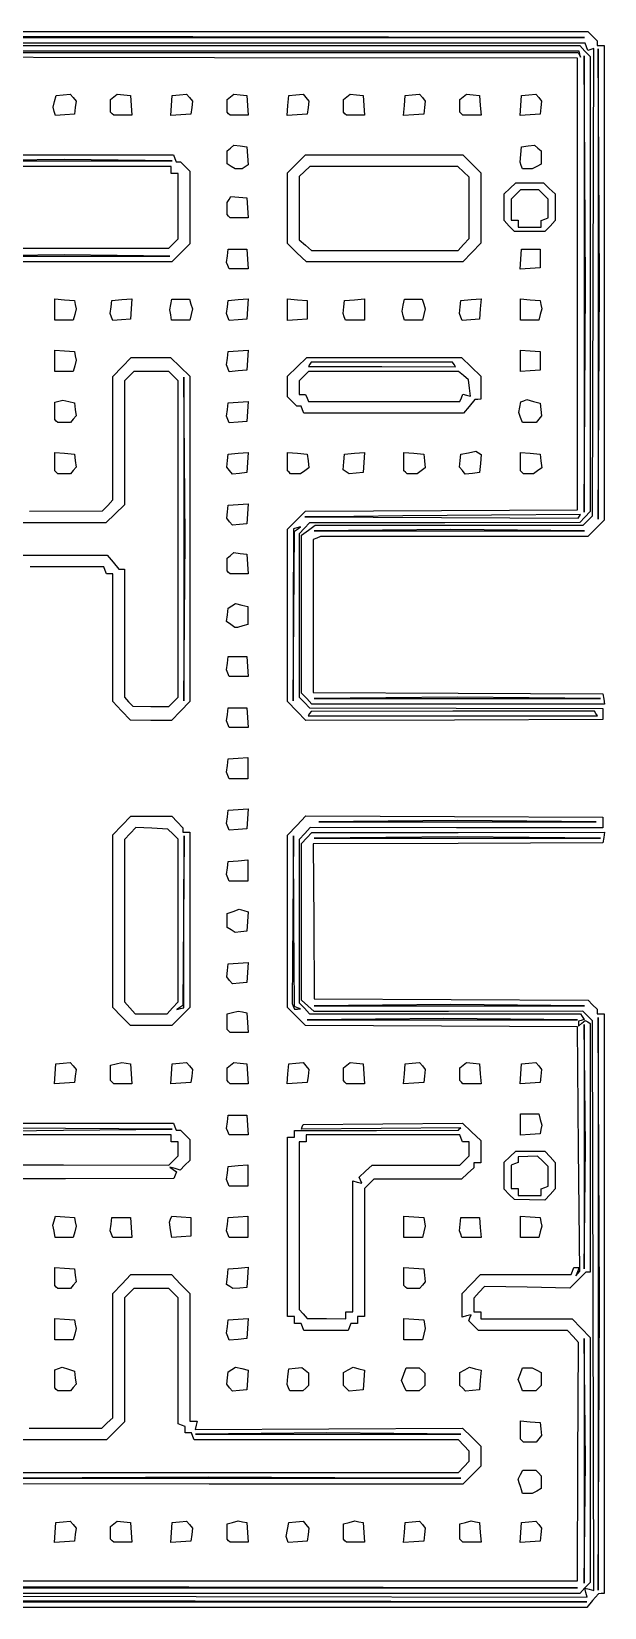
# Model space of a CAD drawing. Extents: x 115 to 632, y 16 to 524.
# Drawn here: x 448 to 632, y 16 to 524 of the extents above; entities that cross this region are included whole.
import ezdxf

# ---------------------------------------------------------------- set-up
doc = ezdxf.new("R2010")
doc.units = 0
doc.layers.add('Image', color=7, linetype='CONTINUOUS')

msp = doc.modelspace()

# ---------------------------------------------------------------- linework, layer by layer
at = {"layer": 'Image', "color": 7}
for points in [[(373.875, 523.5), (627, 523.5), (628.5, 522), (630, 520.5), (630, 519.75), (630, 519), (631.125, 519), (632.25, 519), (632.25, 442.524998), (632.25, 366.050003), (629.600003, 363.399997), (626.949997, 360.75), (583.911337, 360.75), (540.872678, 360.75), (539.686343, 360.294758), (538.5, 359.839515), (538.5, 335.175435), (538.5, 310.511355), (585.1875, 310.318177), (631.875, 310.125), (632.114663, 308.4375), (632.354325, 306.75), (585.239663, 306.762975), (538.125, 306.77595), (536.4375, 308.556202), (534.75, 310.336455), (534.75, 335.777205), (534.75, 361.217947), (536.969632, 362.858992), (539.189258, 364.500037), (582.344632, 364.500037), (625.5, 364.500037), (626.992875, 365.992912), (628.48575, 367.485788), (628.680375, 442.772483), (628.875, 518.059173), (627.943823, 517.70179), (627.012645, 517.344406), (626.55108, 518.547222), (626.089515, 519.75), (374.169758, 519.75)], [(387.702922, 519), (506.038965, 518.98704), (624.375, 518.97408), (626.0625, 517.193827), (627.75, 515.413574), (627.75, 442.124992), (627.75, 368.83641), (626.0625, 367.056157), (624.375, 365.275905), (580.875, 365.25003), (537.375, 365.224155), (535.6875, 363.443902), (534, 361.66365), (534, 335.331855), (534, 309.000067), (535.687328, 307.312567), (537.374662, 305.625067), (584.624828, 305.497635), (631.875, 305.370202), (631.875, 303.622635), (631.875, 301.875067), (584.009055, 301.681995), (536.143102, 301.48893), (533.196555, 304.555695), (530.25, 307.6224), (530.25, 335.399437), (530.25, 363.176468), (533.15568, 366.082155), (536.06136, 368.987835), (579.84318, 369.181417), (623.625, 369.375), (623.625, 442.125), (623.625, 514.875), (506.733158, 515.064856), (389.841315, 515.254711)], [(423.375, 483.724085), (458.461035, 483.737042), (493.547078, 483.75), (493.978777, 482.625), (494.410485, 481.5), (495.080242, 481.5), (495.75, 481.5), (497.25, 480), (498.75, 478.5), (498.75, 466.786765), (498.75, 455.073532), (495.838237, 452.161763), (492.926467, 449.25), (458.150737, 449.26365), (423.375, 449.2773)], [(424.531583, 453.718417), (458.25, 453.718417), (491.968417, 453.718417), (493.484213, 455.234213), (495, 456.75), (495, 467.25), (495, 477.75), (493.875, 477.75), (492.75, 477.75), (492.75, 478.875), (492.75, 480), (458.601465, 480), (424.452922, 480)], [(447.099263, 369.012975), (470.625, 369.02595), (472.3125, 370.806203), (474, 372.586455), (474, 392.48205), (474, 412.377637), (476.9412, 415.438837), (479.8824, 418.500038), (486.225765, 418.500038), (492.56913, 418.500038), (495.659565, 415.50087), (498.75, 412.501703), (498.75, 360.06207), (498.75, 307.622438), (495.8088, 304.561238), (492.8676, 301.500038), (486.2463, 301.538138), (479.625, 301.576238), (476.8125, 304.607558), (476.8125, 304.607483), (474, 307.63881), (474, 328.194405), (474, 348.75), (472.955242, 348.75), (471.910485, 348.75), (471.478777, 349.875), (471.047078, 351), (447.310305, 351)], [(424.874963, 354.775913), (448.535145, 354.762938), (472.195328, 354.749962), (474.035145, 352.531725), (475.874963, 350.31348), (476.812463, 350.281755), (477.749963, 350.25003), (477.749963, 329.62503), (477.749963, 309.00003), (479.062463, 307.562527), (480.374963, 306.125032), (486.187463, 306.062557), (491.999963, 306.000082), (493.499963, 307.500082), (493.5, 307.5), (495, 309), (495, 360), (495, 411), (493.5, 412.5), (492, 414), (486.375, 414), (480.75, 414), (479.25, 412.5), (477.75, 411), (477.75, 391.00887), (477.75, 371.017747), (474.718417, 368.13387), (471.686843, 365.25), (448.38663, 365.25), (425.086417, 365.25)], [(373.875, 24.375), (623.625, 24.375), (623.819287, 62.766533), (624.013575, 101.158073), (622.233285, 103.079033), (620.452995, 105), (606.101497, 105), (591.75, 105), (590.19201, 106.55799), (588.63402, 108.11598), (589.010895, 109.098097), (589.38777, 110.080222), (587.943885, 109.702635), (586.5, 109.325055), (586.5, 113.101328), (586.5, 116.8776), (589.4412, 119.9388), (592.3824, 123), (606.985958, 123), (621.589515, 123), (622.021223, 124.125), (622.452922, 125.25), (623.3067, 125.25), (624.160485, 125.25), (623.660805, 123.9375), (623.161132, 122.625), (623.768063, 123.375), (624.375, 124.125), (624, 163.5), (623.625, 202.875), (579.84318, 203.068582), (536.06136, 203.262165), (533.15568, 206.167845), (530.25, 209.073532), (530.25, 236.850563), (530.25, 264.6276), (533.196555, 267.694372), (536.143102, 270.761137), (584.009055, 270.568072), (631.875, 270.375), (631.875, 268.654448), (631.875, 266.933895), (584.725942, 266.983095), (537.576885, 267.032295), (535.788442, 265.10253), (534, 263.172772), (534, 236.879625), (534, 210.58647), (535.6875, 208.806218), (537.375, 207.025965), (581.018235, 207.01299), (624.661477, 207.000015), (625.213522, 206.10678), (625.765575, 205.213537), (624.882787, 204.919275), (624, 204.625013), (624, 203.84568), (624, 203.066348), (625.09215, 203.972753), (626.184292, 204.87915), (626.96715, 204.395318), (627.75, 203.911493), (627.75, 163.83075), (627.75, 123.750015), (627.024997, 123.750015), (626.300002, 123.750015), (623.75832, 121.20834), (621.216645, 118.666665), (607.466977, 118.915343), (593.71731, 119.16402), (591.983655, 117.293378), (590.25, 115.422735), (590.25, 113.211375), (590.25, 111.000015), (591.375, 111.000015), (592.5, 111.000015), (592.5, 109.875015), (592.5, 108.750015), (607.24113, 108.750015), (621.982252, 108.750015), (624.86613, 105.718432), (627.75, 102.686857), (627.75, 63.261645), (627.75, 23.836432), (626.0625, 22.05618), (624.375, 20.275928), (373.875, 20.275928)], [(374.693257, 19.5), (626.761522, 19.125), (626.38731, 20.555948), (626.013105, 21.986895), (627.444052, 21.61266), (628.875, 21.238425), (628.681605, 113.000108), (628.48821, 204.76179), (626.95938, 206.29062), (625.43055, 207.81945), (582.152775, 207.798), (538.875, 207.776475), (536.8125, 209.60226), (534.75, 211.428045), (534.75, 236.67081), (534.75, 261.913575), (536.4375, 263.693827), (538.125, 265.47408), (585.239662, 265.487055), (632.354325, 265.50003), (632.114662, 263.81253), (631.875, 262.12503), (585.177397, 261.931845), (538.479795, 261.738667), (538.677397, 236.806845), (538.875, 211.875), (582.971235, 211.653765), (627.067477, 211.432523), (628.533735, 209.966265), (630, 208.5), (630, 207.75), (630, 207), (631.125, 207), (632.25, 207), (632.25, 113.625), (632.25, 20.25), (631.3125, 20.2182), (630.375, 20.186475), (628.535183, 17.96823), (626.695365, 15.75), (373.910183, 15.775193)], [(422.952922, 171.75), (458.25, 171.75), (493.547078, 171.75), (493.978777, 170.625), (494.410485, 169.5), (495.080242, 169.5), (495.75, 169.5), (497.25, 168), (498.75, 166.5), (498.75, 163.125), (498.75, 159.75), (497.211637, 158.211637), (495.673275, 156.673275), (494.024137, 157.135762), (492.375, 157.598257), (493.42179, 156.874822), (494.468572, 156.151387), (494.043937, 155.044807), (493.619302, 153.938227), (458.735745, 153.882277), (423.852188, 153.826328)], [(446.993558, 73.5), (470.413583, 73.5), (472.193835, 75.1875), (473.974087, 76.875), (473.987062, 96.905917), (474.000037, 116.936843), (476.883907, 119.968417), (479.767785, 123), (486.317708, 123), (492.867638, 123), (495.808838, 119.9388), (498.750038, 116.8776), (498.750038, 96.3138), (498.750038, 75.75), (499.96251, 75.75), (501.174983, 75.75), (500.83161, 74.4375), (500.488238, 73.125), (543.57027, 73.324605), (586.652303, 73.524202), (589.57617, 70.600335), (592.500038, 67.676467), (592.500038, 64.5), (592.500038, 61.323533), (589.588275, 58.411763), (586.676467, 55.5), (505.025737, 55.525193), (423.375, 55.550385)], [(424.874963, 59.27595), (505.124963, 59.27595), (585.374963, 59.27595), (587.062463, 61.056202), (587.0625, 61.056165), (588.75, 62.836417), (588.75, 64.5), (588.75, 66.163583), (587.0625, 67.943835), (585.375, 69.724087), (542.788965, 69.737062), (500.202922, 69.750037), (499.771223, 70.875037), (499.339515, 72.000037), (498.294758, 72.000037), (497.25, 72.000037), (497.25, 73.044795), (497.25, 74.089552), (496.125, 74.52126), (495, 74.95296), (495, 95.226502), (495, 115.500037), (493.5, 117.000037), (492, 118.500037), (486.375, 118.500037), (480.75, 118.500037), (479.25, 117.000037), (477.75, 115.500037), (477.75, 95.5368), (477.75, 75.57357), (474.838237, 72.6618), (471.926468, 69.750037), (448.506443, 69.750037), (425.086417, 69.750037)]]:
    msp.add_lwpolyline(points, dxfattribs=at)
for points in [[(499.6875, 521.812485), (373.5, 522.00436), (247.3125, 521.812485), (121.125, 521.620611), (373.5, 521.620611), (625.875, 521.620611)], [(506.25, 516.75), (623.874997, 516.75), (624.256252, 515.98125), (624.6375, 515.2125), (624.443752, 516.16875), (624.249997, 517.125), (506.25, 517.125), (388.250002, 517.125), (388.056247, 516.16875), (387.8625, 515.2125), (388.243747, 515.98125), (388.625002, 516.75)], [(626.062373, 478.630472), (625.86054, 515.625), (625.860465, 442.125), (625.860398, 368.625), (626.062297, 405.13047), (626.264197, 441.635947)], [(630.562312, 480.244683), (630.36081, 517.875), (630.360878, 442.125), (630.360945, 366.375), (630.56238, 404.49468), (630.763807, 442.614367)], [(455.109075, 497.774141), (454.773135, 499.125), (455.228543, 501), (455.68395, 502.875), (457.968353, 503.100799), (460.252763, 503.326598), (461.180573, 502.208653), (462.10839, 501.090708), (461.866695, 498.982854), (461.625, 496.875), (458.535008, 496.649141), (455.445007, 496.423282)], [(473.750002, 497), (473.25, 497.5), (473.25, 499.533166), (473.25, 501.566333), (474.329647, 502.46236), (475.409295, 503.358386), (477.517147, 503.116693), (479.625, 502.875), (479.855625, 499.6875), (480.08625, 496.5), (477.16812, 496.5), (474.249997, 496.5)], [(492.892163, 499.642161), (493.125, 502.875), (495.438877, 503.100799), (497.752763, 503.326598), (498.680572, 502.208653), (499.60839, 501.090708), (499.366695, 498.982854), (499.125, 496.875), (495.892163, 496.642161), (492.659325, 496.409323)], [(511.250002, 497), (510.75, 497.5), (510.75, 499.533166), (510.75, 501.566333), (511.829647, 502.46236), (512.909295, 503.358386), (515.017147, 503.116693), (517.125, 502.875), (517.355625, 499.6875), (517.58625, 496.5), (514.66812, 496.5), (511.749997, 496.5)], [(530.392163, 499.642161), (530.625, 502.875), (532.938877, 503.100799), (535.252763, 503.326598), (536.180572, 502.208653), (537.10839, 501.090708), (536.866695, 498.982854), (536.625, 496.875), (533.392163, 496.642161), (530.159325, 496.409323)], [(548.750002, 497), (548.25, 497.5), (548.25, 499.533166), (548.25, 501.566333), (549.329647, 502.46236), (550.409295, 503.358386), (552.517147, 503.116693), (554.625, 502.875), (554.855625, 499.6875), (555.08625, 496.5), (552.16812, 496.5), (549.249997, 496.5)], [(567.892163, 499.642161), (568.125, 502.875), (570.438877, 503.100799), (572.752763, 503.326598), (573.680572, 502.208653), (574.60839, 501.090708), (574.366695, 498.982854), (574.125, 496.875), (570.892163, 496.642161), (567.659325, 496.409323)], [(586.250002, 497), (585.75, 497.5), (585.75, 499.533166), (585.75, 501.566333), (586.829647, 502.46236), (587.909295, 503.358386), (590.017147, 503.116693), (592.125, 502.875), (592.355625, 499.6875), (592.58625, 496.5), (589.66812, 496.5), (586.749997, 496.5)], [(605.392163, 499.642161), (605.625, 502.875), (607.938877, 503.100799), (610.252763, 503.326598), (611.180572, 502.208653), (612.10839, 501.090708), (611.866695, 498.982854), (611.625, 496.875), (608.392163, 496.642161), (605.159325, 496.409323)], [(512.0625, 480.060077), (510.75, 480.824538), (510.75, 482.945437), (510.75, 485.066336), (511.829647, 485.962363), (512.909295, 486.858389), (515.017147, 486.616696), (517.125, 486.375), (517.3644, 483.45134), (517.6038, 480.527678), (516.6144, 479.900324), (515.625, 479.272969), (514.5, 479.284294), (513.375, 479.29562), (512.0625, 480.060081)], [(533.2803, 452.2203), (530.25, 455.1906), (530.25, 466.558535), (530.25, 477.92647), (533.161763, 480.838235), (536.073533, 483.75), (561.375, 483.75), (586.676467, 483.75), (589.588237, 480.838235), (592.5, 477.92647), (592.5, 466.619815), (592.5, 455.313157), (589.61613, 452.281583), (586.732252, 449.25), (561.52143, 449.25), (536.3106, 449.25)], [(605.54862, 480.303606), (605.14431, 481.357208), (605.384655, 483.866106), (605.625, 486.375), (607.732853, 486.616693), (609.840705, 486.858386), (610.920353, 485.96236), (612, 485.066333), (612, 482.934554), (612, 480.802776), (610.549305, 480.026388), (609.09861, 479.25), (607.52577, 479.25), (605.952922, 479.25), (605.54862, 480.303603)], [(475.6875, 482.061809), (458.25, 482.277646), (440.8125, 482.061809), (423.375, 481.845974), (458.25, 481.845974), (493.125, 481.845974)], [(586.976497, 454.91364), (588.75, 456.82728), (588.73704, 466.726142), (588.724087, 476.625), (586.943835, 478.3125), (585.163583, 480), (561.317625, 480), (537.471675, 480), (535.735838, 478.369264), (534, 476.738529), (534, 466.580642), (534, 456.422753), (535.991655, 454.71138), (537.98331, 453), (561.593152, 453), (585.202995, 453)], [(601.6875, 460.806168), (600, 462.586421), (600, 466.894707), (600, 471.202994), (601.91364, 472.976497), (603.82728, 474.75), (608.25, 474.75), (612.67272, 474.75), (614.58636, 472.976497), (616.5, 471.202994), (616.5, 466.894707), (616.5, 462.586421), (614.8125, 460.806168), (613.125, 459.025913), (608.25, 459.025913), (603.375, 459.025913)], [(612, 461.544758), (612, 462.589517), (613.125, 463.02122), (614.25, 463.452922), (614.25, 466.476461), (614.25, 469.5), (612.75, 471), (611.25, 472.5), (608.25, 472.5), (605.25, 472.5), (603.75, 471), (602.25, 469.5), (602.25, 466.125), (602.25, 462.75), (603.375, 462.75), (604.5, 462.75), (604.5, 461.625), (604.5, 460.5), (608.25, 460.5), (612, 460.5)], [(511.250002, 464), (510.75, 464.5), (510.761475, 466.4375), (510.77295, 468.375), (511.402613, 469.368137), (512.032275, 470.361275), (514.578623, 470.118137), (517.125, 469.875), (517.355625, 466.6875), (517.58625, 463.5), (514.66812, 463.5), (511.749997, 463.5)], [(511.04553, 448.061647), (510.638138, 449.123288), (510.881573, 451.249147), (511.125, 453.375), (514.125, 453.375), (517.125, 453.375), (517.355625, 450.1875), (517.58625, 447), (514.519583, 447), (511.452922, 447)], [(605.392163, 450.142162), (605.625, 453.375), (608.625, 453.375), (611.625, 453.375), (611.625, 450.375), (611.625, 447.375), (608.392163, 447.142162), (605.159325, 446.909325)], [(475.3125, 451.31178), (458.25, 451.528163), (441.1875, 451.31178), (424.125, 451.095397), (458.25, 451.095397), (492.375, 451.095397)], [(455.25, 433.918125), (455.25, 437.33625), (458.431027, 437.105625), (461.612062, 436.875), (461.872448, 435.503182), (462.132832, 434.131357), (461.677125, 432.315682), (461.221425, 430.5), (458.235712, 430.5), (455.25, 430.5)], [(473.563042, 431.51601), (473.138137, 432.623288), (473.381572, 434.749148), (473.625, 436.875), (476.857837, 437.107838), (480.090675, 437.340675), (479.857837, 434.107838), (479.625, 430.875), (476.80647, 430.64187), (473.987948, 430.408732)], [(492.600412, 432.1875), (492.3465, 433.875), (492.635685, 435.5625), (492.924862, 437.25), (495.786892, 437.25), (498.648915, 437.25), (499.142182, 435.695873), (499.635442, 434.141745), (499.17843, 432.320873), (498.721425, 430.5), (495.787875, 430.5), (492.854325, 430.5)], [(511.063042, 431.51601), (510.638137, 432.623288), (510.881572, 434.749148), (511.125, 436.875), (514.357837, 437.107838), (517.590675, 437.340675), (517.357837, 434.107838), (517.125, 430.875), (514.30647, 430.64187), (511.487948, 430.408732)], [(530.25, 433.875), (530.25, 437.33625), (533.4375, 437.105625), (536.625, 436.875), (536.625, 433.875), (536.625, 430.875), (533.4375, 430.644375), (530.25, 430.41375)], [(548.54553, 431.561647), (548.138138, 432.623287), (548.381572, 434.749147), (548.625, 436.875), (551.8125, 437.105625), (555, 437.33625), (555, 433.918125), (555, 430.5), (551.976465, 430.5), (548.952922, 430.5)], [(567.55221, 431.925352), (567.179467, 433.350712), (567.552165, 435.300352), (567.924863, 437.25), (570.786893, 437.25), (573.648915, 437.25), (574.142182, 435.695873), (574.635443, 434.141745), (574.17843, 432.320873), (573.721425, 430.5), (570.823185, 430.5), (567.924945, 430.5)], [(586.063042, 431.51601), (585.638137, 432.623287), (585.881572, 434.749147), (586.125, 436.875), (589.357837, 437.107838), (592.590675, 437.340675), (592.357837, 434.107838), (592.125, 430.875), (589.30647, 430.64187), (586.487948, 430.408732)], [(605.25, 433.918125), (605.25, 437.33625), (608.431028, 437.105625), (611.612062, 436.875), (611.872448, 435.503182), (612.132832, 434.131357), (611.677125, 432.315682), (611.221425, 430.5), (608.235712, 430.5), (605.25, 430.5)], [(455.25, 417.418125), (455.25, 420.83625), (458.431027, 420.605625), (461.612062, 420.375), (461.872448, 419.003182), (462.132832, 417.631357), (461.677125, 415.815682), (461.221425, 414), (458.235712, 414), (455.25, 414)], [(511.063042, 415.01601), (510.638137, 416.123288), (510.881572, 418.249148), (511.125, 420.375), (514.357837, 420.607838), (517.590675, 420.840675), (517.357837, 417.607838), (517.125, 414.375), (514.30647, 414.14187), (511.487948, 413.908732)], [(535.021223, 401.625), (534.589515, 402.75), (533.919758, 402.75), (533.25, 402.75), (531.75, 404.25), (530.25, 405.75), (530.25, 409.125833), (530.25, 412.501665), (533.340435, 415.500833), (536.43087, 418.5), (561.375, 418.5), (586.31913, 418.5), (589.409565, 415.500833), (592.5, 412.501665), (592.5, 408.750833), (592.5, 405), (591.5625, 404.968275), (590.625, 404.93655), (588.785183, 402.718305), (586.945365, 400.500068), (561.199147, 400.500068), (535.452922, 400.500068), (535.021223, 401.625068)], [(583.885485, 416.233035), (583.411478, 417), (560.625, 417), (537.838522, 417), (537.398565, 416.28813), (536.958608, 415.576267), (560.65905, 415.521142), (584.359493, 415.466018), (583.885485, 416.232982)], [(605.25, 417.375), (605.25, 420.83625), (608.4375, 420.605625), (611.625, 420.375), (611.625, 417.375), (611.625, 414.375), (608.4375, 414.144375), (605.25, 413.91375)], [(497.062177, 386.0625), (496.854922, 412.125), (496.854922, 360), (496.854922, 307.875), (497.062177, 333.9375), (497.26944, 360)], [(586.251968, 405.435428), (586.706858, 406.620855), (587.939633, 406.298475), (589.1724, 405.976095), (588.861908, 408.635738), (588.551408, 411.295372), (586.963207, 412.62273), (585.375, 413.950095), (561.1875, 413.975048), (537, 414), (535.5, 412.5), (534, 411), (534, 408.75), (534, 406.5), (535.044758, 406.5), (536.089515, 406.5), (536.521223, 405.375), (536.952922, 404.25), (561.375, 404.25), (585.797078, 404.25)], [(455.750002, 398.000002), (455.25, 398.499998), (455.25, 401.28753), (455.25, 404.075055), (456.5625, 404.40096), (457.875, 404.726865), (459.75, 404.27127), (461.625, 403.815682), (461.866695, 401.737485), (462.10839, 399.659295), (461.212358, 398.579648), (460.316333, 397.5), (458.283165, 397.5), (456.249998, 397.5)], [(511.063042, 398.51601), (510.638137, 399.623288), (510.881572, 401.749148), (511.125, 403.875), (514.357837, 404.107838), (517.590675, 404.340675), (517.357837, 401.107838), (517.125, 397.875), (514.30647, 397.64187), (511.487948, 397.408732)], [(605.352645, 399.11931), (604.75362, 400.738612), (605.079615, 402.443917), (605.405602, 404.14923), (606.38934, 404.52672), (607.373077, 404.904218), (609.499042, 404.34006), (611.625, 403.775903), (611.866695, 401.717602), (612.10839, 399.659295), (611.212357, 398.579648), (610.316332, 397.5), (608.133997, 397.5), (605.951662, 397.5)], [(455.750003, 381.500002), (455.25, 381.999998), (455.25, 384.91812), (455.25, 387.83625), (458.4375, 387.605625), (461.625, 387.375), (461.866695, 385.267147), (462.10839, 383.159295), (461.212358, 382.079647), (460.316333, 381), (458.283165, 381), (456.249998, 381)], [(511.569428, 382.041345), (510.64161, 383.159295), (510.883305, 385.267148), (511.125, 387.375), (514.357837, 387.607838), (517.590675, 387.840675), (517.357837, 384.607838), (517.125, 381.375), (514.811123, 381.149198), (512.497237, 380.923402)], [(530.750003, 381.500002), (530.25, 381.999998), (530.25, 384.91812), (530.25, 387.83625), (533.4375, 387.605625), (536.625, 387.375), (536.876842, 385.161982), (537.128685, 382.948972), (535.795995, 381.974482), (534.463305, 381), (532.856655, 381), (531.249998, 381)], [(549.131865, 381.633263), (548.138722, 382.282298), (548.381865, 384.828645), (548.625, 387.375), (551.857837, 387.607838), (555.090675, 387.840675), (554.857837, 384.607838), (554.625, 381.375), (552.375, 381.17961), (550.125, 380.98422)], [(568.250003, 381.500002), (567.75, 381.999998), (567.75, 384.91812), (567.75, 387.83625), (570.9375, 387.605625), (574.125, 387.375), (574.376842, 385.161982), (574.628685, 382.948972), (573.295995, 381.974482), (571.963305, 381), (570.356655, 381), (568.749998, 381)], [(586.569428, 382.041345), (585.64161, 383.159295), (585.883305, 385.24047), (586.125, 387.321645), (588.50352, 387.804038), (590.882048, 388.28643), (591.74292, 387.754373), (592.6038, 387.222323), (592.3644, 384.298657), (592.125, 381.375), (589.811123, 381.149198), (587.497238, 380.923403)], [(605.750003, 381.500002), (605.25, 381.999998), (605.25, 384.91812), (605.25, 387.83625), (608.4375, 387.605625), (611.625, 387.375), (611.876842, 385.161982), (612.128685, 382.948972), (610.795995, 381.974482), (609.463305, 381), (607.856655, 381), (606.249998, 381)], [(511.569428, 365.541345), (510.64161, 366.659295), (510.883305, 368.767148), (511.125, 370.875), (514.357837, 371.107838), (517.590675, 371.340675), (517.357837, 368.107838), (517.125, 364.875), (514.811123, 364.649198), (512.497237, 364.423402)], [(624.259515, 367.3125), (624.607552, 367.875), (595.991273, 367.685753), (567.375, 367.496505), (551.625, 367.295017), (535.875, 367.09353), (579.893235, 366.921765), (623.911478, 366.75)], [(533.44701, 363.206182), (534.375, 363.864165), (533.25, 363.557257), (532.125, 363.250357), (532.1106, 335.56266), (532.0962, 307.87497), (532.307587, 335.211585), (532.518967, 362.5482), (533.44695, 363.206183)], [(604.366042, 362.811952), (582.857093, 363.02283), (560.866042, 362.81214), (538.875, 362.60145), (582.375, 362.601262), (625.875, 362.601075)], [(511.250002, 349.250002), (510.75, 349.749998), (510.75, 351.783165), (510.75, 353.816332), (511.829647, 354.712357), (512.909295, 355.60839), (515.017147, 355.366695), (517.125, 355.125), (517.355625, 351.9375), (517.58625, 348.75), (514.66812, 348.75), (511.749997, 348.75)], [(511.954005, 332.474483), (510.621315, 333.448973), (510.873158, 335.586338), (511.125, 337.72371), (512.321415, 338.472293), (513.517838, 339.220883), (515.508915, 338.72115), (517.5, 338.221425), (517.5, 335.323185), (517.5, 332.424945), (515.8125, 331.972717), (514.125, 331.520482), (513.705848, 331.510207), (513.286695, 331.500007), (511.954005, 332.47449)], [(511.04553, 316.811647), (510.638138, 317.873288), (510.881573, 319.999147), (511.125, 322.125), (514.125, 322.125), (517.125, 322.125), (517.355625, 318.9375), (517.58625, 315.75), (514.519583, 315.75), (511.452922, 315.75)], [(511.04553, 300.311647), (510.638138, 301.373288), (510.881573, 303.499147), (511.125, 305.625), (514.125, 305.625), (517.125, 305.625), (517.355625, 302.4375), (517.58625, 299.25), (514.519583, 299.25), (511.452922, 299.25)], [(608.0625, 308.812095), (585, 309.021675), (561.9375, 308.812095), (538.875, 308.602508), (585, 308.602508), (631.125, 308.602508)], [(629.618355, 303.760725), (629.14818, 304.521472), (583.4796, 304.488473), (537.81102, 304.455472), (537.361245, 303.727725), (536.911478, 303), (583.5, 303), (630.088522, 303), (629.618355, 303.760755)], [(511.04553, 283.811647), (510.638137, 284.873288), (510.881572, 286.999147), (511.125, 289.125), (514.3125, 289.355625), (517.5, 289.58625), (517.5, 286.168125), (517.5, 282.75), (514.476465, 282.75), (511.452922, 282.75)], [(476.8125, 206.197868), (474, 209.095357), (474, 236.8911), (474, 264.686843), (476.88387, 267.718417), (479.767748, 270.75), (486.360368, 270.75), (492.952995, 270.75), (494.726498, 268.83636), (496.5, 266.92272), (496.5, 266.21136), (496.5, 265.5), (497.625, 265.5), (498.75, 265.5), (498.75, 237.286763), (498.75, 209.073532), (495.838237, 206.161763), (492.926468, 203.25), (486.275737, 203.2752), (479.625, 203.3004), (476.8125, 206.197882)], [(511.063043, 267.26601), (510.638138, 268.373287), (510.881573, 270.499147), (511.125, 272.625), (514.357837, 272.857838), (517.590675, 273.090675), (517.357837, 269.857838), (517.125, 266.625), (514.30647, 266.39187), (511.487948, 266.158732)], [(607.3125, 269.062065), (585, 269.27232), (562.6875, 269.062065), (540.375, 268.851817), (585, 268.851817), (629.625, 268.851817)], [(493.226497, 208.91364), (495, 210.82728), (495, 237.03864), (495, 263.25), (493.365187, 264.884813), (491.730375, 266.519625), (486.54534, 266.79396), (481.360305, 267.068303), (479.555153, 265.120508), (477.75, 263.17272), (477.75, 237.025072), (477.75, 210.877425), (479.4375, 208.952265), (481.125, 207.027105), (486.288997, 207.01353), (491.452995, 206.999955), (493.226497, 208.913595)], [(496.88937, 236.68731), (496.90377, 264.375), (496.692382, 237.038385), (496.481002, 209.70177), (495.55302, 209.043787), (494.62503, 208.385805), (495.75003, 208.692712), (496.87503, 208.999612), (496.88943, 236.68731)], [(533.4375, 208.99671), (532.5, 209.375002), (532.32228, 236.874998), (532.144553, 264.375), (531.937605, 237.3786), (531.730658, 210.3822), (532.09179, 209.4411), (532.452922, 208.5), (533.413965, 208.55925), (534.375, 208.618425), (533.4375, 208.996717)], [(608.0625, 263.812095), (585, 264.021675), (561.9375, 263.812095), (538.875, 263.602508), (585, 263.602508), (631.125, 263.602508)], [(511.04553, 250.811647), (510.638138, 251.873288), (510.881573, 253.999147), (511.125, 256.125), (514.3125, 256.355625), (517.5, 256.58625), (517.5, 253.168125), (517.5, 249.75), (514.476465, 249.75), (511.452922, 249.75)], [(512.0625, 234.042255), (510.75, 234.824535), (510.75, 237.05583), (510.75, 239.287125), (512.72406, 240.037665), (514.69812, 240.788198), (516.139095, 240.330855), (517.580062, 239.873505), (517.352535, 236.749253), (517.125, 233.625), (515.25, 233.442487), (513.375, 233.259975)], [(511.569427, 217.791345), (510.64161, 218.909295), (510.883305, 221.017147), (511.125, 223.125), (514.357837, 223.357838), (517.590675, 223.590675), (517.357837, 220.357838), (517.125, 217.125), (514.811123, 216.899198), (512.497237, 216.673403)], [(604.366042, 209.811952), (582.857093, 210.02283), (560.866042, 209.81214), (538.875, 209.60145), (582.375, 209.601262), (625.875, 209.601075)], [(511.250002, 201.500002), (510.75, 201.999998), (510.75, 204.485707), (510.75, 206.971425), (512.565683, 207.427125), (514.381358, 207.882833), (515.753183, 207.622448), (517.125, 207.362063), (517.355625, 204.181028), (517.58625, 201), (514.66812, 201), (511.749997, 201)], [(602.116042, 205.311952), (580.607093, 205.52283), (558.616042, 205.31214), (536.625, 205.10145), (580.125, 205.101262), (623.625, 205.101075)], [(626.061952, 183.9375), (625.848997, 203.625), (625.848997, 164.25), (625.848997, 124.875), (626.061952, 144.5625), (626.274908, 164.25)], [(630.562373, 159.995595), (630.363255, 205.875), (630.3633, 113.625), (630.363345, 21.375), (630.562417, 67.745595), (630.761482, 114.116197)], [(455.392163, 187.642162), (455.625, 190.875), (457.938877, 191.100802), (460.252763, 191.326597), (461.180572, 190.208655), (462.10839, 189.090705), (461.866695, 186.982853), (461.625, 184.875), (458.392163, 184.642162), (455.159325, 184.409325)], [(473.750003, 185.000002), (473.25, 185.499998), (473.25, 187.985707), (473.25, 190.471425), (475.065683, 190.927125), (476.881358, 191.382833), (478.253183, 191.122448), (479.625, 190.862063), (479.855625, 187.681028), (480.08625, 184.5), (477.16812, 184.5), (474.249997, 184.5)], [(492.892163, 187.642162), (493.125, 190.875), (495.438877, 191.100802), (497.752763, 191.326597), (498.680572, 190.208655), (499.60839, 189.090705), (499.366695, 186.982853), (499.125, 184.875), (495.892163, 184.642162), (492.659325, 184.409325)], [(511.250003, 185.000002), (510.75, 185.499998), (510.75, 187.533165), (510.75, 189.566332), (511.829647, 190.462357), (512.909295, 191.35839), (515.017147, 191.116695), (517.125, 190.875), (517.355625, 187.6875), (517.58625, 184.5), (514.66812, 184.5), (511.749997, 184.5)], [(530.392163, 187.642162), (530.625, 190.875), (532.938877, 191.100802), (535.252763, 191.326597), (536.180572, 190.208655), (537.10839, 189.090705), (536.866695, 186.982853), (536.625, 184.875), (533.392163, 184.642162), (530.159325, 184.409325)], [(548.750003, 185.000002), (548.25, 185.499998), (548.25, 187.533165), (548.25, 189.566332), (549.329647, 190.462357), (550.409295, 191.35839), (552.517147, 191.116695), (554.625, 190.875), (554.855625, 187.6875), (555.08625, 184.5), (552.16812, 184.5), (549.249997, 184.5)], [(567.892163, 187.642162), (568.125, 190.875), (570.438877, 191.100802), (572.752763, 191.326597), (573.680572, 190.208655), (574.60839, 189.090705), (574.366695, 186.982853), (574.125, 184.875), (570.892163, 184.642162), (567.659325, 184.409325)], [(586.250003, 185.000002), (585.75, 185.499998), (585.75, 187.533165), (585.75, 189.566332), (586.829647, 190.462357), (587.909295, 191.35839), (590.017147, 191.116695), (592.125, 190.875), (592.355625, 187.6875), (592.58625, 184.5), (589.66812, 184.5), (586.749997, 184.5)], [(605.392163, 187.642162), (605.625, 190.875), (607.938877, 191.100802), (610.252763, 191.326597), (611.180572, 190.208655), (612.10839, 189.090705), (611.866695, 186.982853), (611.625, 184.875), (608.392163, 184.642162), (605.159325, 184.409325)], [(511.04553, 169.061647), (510.638137, 170.123288), (510.881572, 172.249147), (511.125, 174.375), (514.125, 174.375), (517.125, 174.375), (517.355625, 171.1875), (517.58625, 168), (514.519583, 168), (511.452922, 168)], [(605.25, 171.331875), (605.25, 174.75), (608.235712, 174.75), (611.221425, 174.75), (611.677125, 172.934318), (612.132833, 171.118642), (611.872448, 169.746818), (611.612063, 168.375), (608.431028, 168.144375), (605.25, 167.91375)], [(493.5, 159.75), (495, 161.25), (495, 163.5), (495, 165.75), (493.875, 165.75), (492.75, 165.75), (492.75, 166.875), (492.75, 168), (458.625, 168), (424.5, 168), (423, 166.5), (421.5, 165), (421.5, 163.125), (421.5, 161.25), (422.8125, 159.812498), (424.125, 158.375002), (458.0625, 158.312527), (492, 158.25)], [(458.670165, 170.069835), (424.215322, 170.265322), (423.64476, 169.695165), (423.074197, 169.125), (458.099595, 169.49967), (493.125, 169.874347)], [(535.021223, 106.125), (534.589515, 107.25), (533.544758, 107.25), (532.5, 107.25), (532.5, 108.375), (532.5, 109.5), (531.375, 109.5), (530.25, 109.5), (530.25, 138.375), (530.25, 167.25), (531.375, 167.25), (532.5, 167.25), (532.5, 168.323032), (532.5, 169.396065), (558.898388, 169.471417), (585.296767, 169.54677), (585.677302, 169.927297), (586.05783, 170.307825), (560.40342, 170.091412), (534.749018, 169.875), (534.999293, 170.625), (535.24956, 171.375), (560.931068, 171.572415), (586.612575, 171.769822), (589.556288, 168.98037), (592.5, 166.190918), (592.5, 162.595455), (592.5, 159), (591.375, 159), (590.25, 159), (590.25, 158.214187), (590.25, 157.428375), (588.265485, 155.589187), (586.280962, 153.75), (572.140485, 153.75), (558, 153.75), (556.5, 152.25), (555, 150.75), (555, 130.125), (555, 109.5), (553.875, 109.5), (552.75, 109.5), (552.75, 108.375), (552.75, 107.25), (551.705242, 107.25), (550.660485, 107.25), (550.228777, 106.125), (549.797078, 105), (542.625, 105), (535.452922, 105)], [(549, 109.875), (549, 111), (550.125, 111), (551.25, 111), (551.25, 132.087472), (551.25, 153.174945), (552.693885, 152.797365), (554.13777, 152.419778), (553.749555, 153.431452), (553.36134, 154.44312), (555.415185, 156.34656), (557.469038, 158.25), (571.609515, 158.25), (585.75, 158.25), (587.25, 159.75), (588.75, 161.25), (588.75, 163.5), (588.75, 165.75), (587.705242, 165.75), (586.660485, 165.75), (586.228777, 166.875), (585.797078, 168), (561.023535, 168), (536.25, 168), (536.25, 166.875), (536.25, 165.75), (535.125, 165.75), (534, 165.75), (534, 138.75), (534, 111.75), (535.3125, 110.312498), (536.625, 108.875003), (542.8125, 108.812528), (549, 108.750053), (549, 109.875053)], [(601.6875, 148.845548), (600, 150.53286), (600, 154.867927), (600, 159.202995), (601.91364, 160.976497), (603.82728, 162.75), (608.47614, 162.737025), (613.125, 162.72405), (614.8125, 160.943797), (616.5, 159.163545), (616.5, 154.874962), (616.5, 150.58638), (614.8125, 148.806127), (613.125, 147.025875), (608.25, 147.092025), (603.375, 147.158175), (601.6875, 148.845495)], [(511.04553, 152.561625), (510.638138, 153.623265), (510.881573, 155.749125), (511.125, 157.875), (514.3125, 158.105625), (517.5, 158.33625), (517.5, 154.918125), (517.5, 151.5), (514.476465, 151.5), (511.452922, 151.5), (511.04553, 152.561647)], [(612, 149.544758), (612, 150.589515), (613.125, 151.021223), (614.25, 151.452922), (614.237025, 154.663965), (614.22405, 157.875), (612.480188, 159.527475), (610.736325, 161.17995), (607.61814, 161.055608), (604.499963, 160.931258), (604.499963, 160.045875), (604.499963, 159.160485), (603.374963, 158.728777), (602.249963, 158.297078), (602.249963, 154.523535), (602.249963, 150.75), (603.374963, 150.75), (604.499963, 150.75), (604.499963, 149.625), (604.499963, 148.5), (608.249963, 148.5), (611.999963, 148.5), (611.999963, 149.544758)], [(455.052165, 136.949647), (454.679467, 138.899287), (455.062237, 140.363002), (455.445007, 141.826718), (458.528535, 141.600863), (461.612062, 141.375), (461.872447, 140.003183), (462.132832, 138.631358), (461.677125, 136.815683), (461.221425, 135), (458.323148, 135), (455.424863, 135)], [(473.54553, 136.061647), (473.138137, 137.123288), (473.381572, 139.249147), (473.625, 141.375), (476.625, 141.375), (479.625, 141.375), (479.855625, 138.1875), (480.08625, 135), (477.019583, 135), (473.952922, 135)], [(492.564937, 137.398815), (492.198262, 139.875), (492.569137, 140.850982), (492.94002, 141.826965), (496.03251, 141.600982), (499.125, 141.375), (499.125, 138.375), (499.125, 135.375), (496.028302, 135.148815), (492.931605, 134.92263)], [(511.04553, 136.061647), (510.638137, 137.123288), (510.881572, 139.249147), (511.125, 141.375), (514.3125, 141.605625), (517.5, 141.83625), (517.5, 138.418125), (517.5, 135), (514.476465, 135), (511.452922, 135)], [(567.75, 138.418125), (567.75, 141.83625), (570.931028, 141.605625), (574.112062, 141.375), (574.372448, 140.003183), (574.632832, 138.631358), (574.177125, 136.815683), (573.721425, 135), (570.735712, 135), (567.75, 135)], [(586.04553, 136.061647), (585.638138, 137.123288), (585.881572, 139.249147), (586.125, 141.375), (589.125, 141.375), (592.125, 141.375), (592.355625, 138.1875), (592.58625, 135), (589.519583, 135), (586.452922, 135)], [(605.25, 138.418125), (605.25, 141.83625), (608.431028, 141.605625), (611.612062, 141.375), (611.872448, 140.003183), (612.132832, 138.631358), (611.677125, 136.815683), (611.221425, 135), (608.235712, 135), (605.25, 135)], [(455.750002, 119.000002), (455.25, 119.499998), (455.25, 122.41812), (455.25, 125.33625), (458.4375, 125.105625), (461.625, 124.875), (461.866695, 122.767148), (462.10839, 120.659295), (461.212358, 119.579648), (460.316333, 118.5), (458.283165, 118.5), (456.249998, 118.5)], [(511.631865, 119.133263), (510.638722, 119.782297), (510.881865, 122.328645), (511.125, 124.875), (514.357837, 125.107837), (517.590675, 125.340675), (517.357837, 122.107837), (517.125, 118.875), (514.875, 118.67961), (512.625, 118.48422)], [(568.250002, 119.000002), (567.75, 119.499998), (567.75, 122.41812), (567.75, 125.33625), (570.9375, 125.105625), (574.125, 124.875), (574.366695, 122.767148), (574.60839, 120.659295), (573.712358, 119.579648), (572.816333, 118.5), (570.783165, 118.5), (568.749998, 118.5)], [(455.25, 105.418125), (455.25, 108.83625), (458.431027, 108.605625), (461.612062, 108.375), (461.872448, 107.003183), (462.132832, 105.631358), (461.677125, 103.815683), (461.221425, 102), (458.235712, 102), (455.25, 102)], [(511.063042, 103.01601), (510.638137, 104.123288), (510.881572, 106.249147), (511.125, 108.375), (514.357837, 108.607837), (517.590675, 108.840675), (517.357837, 105.607837), (517.125, 102.375), (514.30647, 102.14187), (511.487948, 101.908733)], [(567.75, 105.418125), (567.75, 108.83625), (570.931028, 108.605625), (574.112062, 108.375), (574.372448, 107.003183), (574.632832, 105.631358), (574.177125, 103.815683), (573.721425, 102), (570.735712, 102), (567.75, 102)], [(626.061952, 82.6875), (625.848997, 102.375), (625.848997, 63), (625.848997, 23.625), (626.061952, 43.3125), (626.274908, 63)], [(455.750003, 86.000003), (455.25, 86.499998), (455.25, 89.398538), (455.25, 92.297078), (456.462758, 92.76246), (457.675515, 93.227835), (459.650258, 92.537618), (461.625, 91.847393), (461.866695, 89.75334), (462.10839, 87.659295), (461.212358, 86.579648), (460.316333, 85.5), (458.283165, 85.5), (456.249998, 85.5)], [(511.569428, 86.541345), (510.64161, 87.659295), (510.883305, 89.691503), (511.125, 91.72371), (512.321415, 92.472293), (513.517838, 93.220883), (515.550825, 92.710635), (517.58382, 92.200388), (517.35441, 89.03769), (517.125, 85.875), (514.811123, 85.649198), (512.497237, 85.423403)], [(530.54862, 86.55357), (530.14431, 87.607178), (530.384655, 90.11607), (530.625, 92.62497), (532.732853, 92.866665), (534.840705, 93.10836), (535.920353, 92.212328), (537, 91.316303), (537, 89.30814), (537, 87.29997), (536.1, 86.39997), (535.2, 85.49997), (533.076465, 85.49997), (530.952922, 85.49997)], [(549.18381, 86.36616), (548.25, 87.3), (548.25, 89.373615), (548.25, 91.447222), (549.819855, 92.287388), (551.38971, 93.127545), (553.236765, 92.663963), (555.08382, 92.200388), (554.85441, 89.03769), (554.625, 85.875), (552.37131, 85.65369), (550.11762, 85.43238), (549.18381, 86.36619)], [(567.68928, 87.208725), (566.91072, 88.917488), (567.686798, 90.958725), (568.462875, 92.99997), (570.581437, 92.99997), (572.7, 92.99997), (573.6, 92.09997), (574.5, 91.19997), (574.5, 89.24997), (574.5, 87.29997), (573.6, 86.39997), (572.7, 85.49997), (570.58392, 85.49997), (568.46784, 85.49997)], [(586.68381, 86.36616), (585.75, 87.3), (585.75, 89.373615), (585.75, 91.447222), (587.319855, 92.287388), (588.88971, 93.127545), (590.736765, 92.663963), (592.58382, 92.200388), (592.35441, 89.03769), (592.125, 85.875), (589.87131, 85.65369), (587.61762, 85.43238), (586.68381, 86.36619)], [(605.25, 87.375), (604.537125, 89.25), (605.25, 91.125), (605.962875, 93), (607.530743, 93), (609.09861, 93), (610.549305, 92.223615), (612, 91.447223), (612, 89.373615), (612, 87.3), (611.1, 86.4), (610.2, 85.5), (608.081437, 85.5), (605.962875, 85.5)], [(564.5091, 71.812125), (542.8932, 72.023175), (521.7591, 71.81193), (500.625, 71.600685), (543.375, 71.60088), (586.125, 71.601075)], [(605.750003, 69.500002), (605.25, 69.999998), (605.25, 72.91812), (605.25, 75.83625), (608.4375, 75.605625), (611.625, 75.375), (611.866695, 73.267148), (612.10839, 71.159295), (611.212358, 70.079648), (610.316333, 69), (608.283165, 69), (606.249998, 69)], [(545.4375, 57.562365), (504.75, 57.762915), (464.0625, 57.562365), (423.375, 57.361807), (504.75, 57.361807), (586.125, 57.361807)], [(605.601465, 53.625), (605.25, 54.75), (604.877692, 55.92933), (604.505378, 57.10866), (605.279078, 58.55433), (606.052778, 60), (608.126385, 60), (610.2, 60), (611.1, 59.1), (612, 58.2), (612, 56.126385), (612, 54.052777), (610.549305, 53.276385), (609.09861, 52.5), (607.52577, 52.5), (605.952922, 52.5)], [(455.392163, 39.892163), (455.625, 43.125), (457.938877, 43.350802), (460.252763, 43.576597), (461.180572, 42.458655), (462.10839, 41.340705), (461.866695, 39.232853), (461.625, 37.125), (458.392163, 36.892163), (455.159325, 36.659325)], [(473.750003, 37.250003), (473.25, 37.749998), (473.25, 39.783165), (473.25, 41.816332), (474.329647, 42.712357), (475.409295, 43.60839), (477.517147, 43.366695), (479.625, 43.125), (479.855625, 39.9375), (480.08625, 36.75), (477.16812, 36.75), (474.249997, 36.75)], [(492.892163, 39.892163), (493.125, 43.125), (495.438877, 43.350802), (497.752763, 43.576597), (498.680572, 42.458655), (499.60839, 41.340705), (499.366695, 39.232853), (499.125, 37.125), (495.892163, 36.892163), (492.659325, 36.659325)], [(511.250003, 37.250003), (510.75, 37.749998), (510.75, 40.235708), (510.75, 42.721425), (512.565683, 43.177125), (514.381358, 43.632833), (515.753183, 43.372448), (517.125, 43.112063), (517.355625, 39.931028), (517.58625, 36.75), (514.66812, 36.75), (511.749997, 36.75)], [(530.110103, 37.649018), (529.780185, 38.625), (530.20587, 40.875), (530.631563, 43.125), (532.942162, 43.350802), (535.252763, 43.576597), (536.180572, 42.458655), (537.10839, 41.340705), (536.866695, 39.232853), (536.625, 37.125), (533.53251, 36.899018), (530.44002, 36.673035)], [(548.750003, 37.250003), (548.25, 37.749998), (548.25, 40.235708), (548.25, 42.721425), (550.065683, 43.177125), (551.881358, 43.632833), (553.253183, 43.372448), (554.625, 43.112063), (554.855625, 39.931028), (555.08625, 36.75), (552.16812, 36.75), (549.249997, 36.75)], [(567.892163, 39.892163), (568.125, 43.125), (570.438877, 43.350802), (572.752763, 43.576597), (573.680572, 42.458655), (574.60839, 41.340705), (574.366695, 39.232853), (574.125, 37.125), (570.892163, 36.892163), (567.659325, 36.659325)], [(586.250003, 37.250003), (585.75, 37.749998), (585.75, 40.235708), (585.75, 42.721425), (587.565683, 43.177125), (589.381358, 43.632833), (590.753183, 43.372448), (592.125, 43.112063), (592.355625, 39.931028), (592.58625, 36.75), (589.66812, 36.75), (586.749997, 36.75)], [(605.392163, 39.892163), (605.625, 43.125), (607.938877, 43.350802), (610.252763, 43.576597), (611.180572, 42.458655), (612.10839, 41.340705), (611.866695, 39.232853), (611.625, 37.125), (608.392163, 36.892163), (605.159325, 36.659325)], [(498.501667, 22.312485), (373.378327, 22.504403), (248.751667, 22.312485), (124.125, 22.12056), (373.875, 22.120567), (623.625, 22.120575)], [(500.498355, 17.812485), (374.37171, 18.00435), (247.748355, 17.812485), (121.125, 17.62062), (373.875, 17.62062), (626.625, 17.620612)]]:
    msp.add_lwpolyline(points, close=True, dxfattribs=at)

doc.saveas('drawing.dxf')
